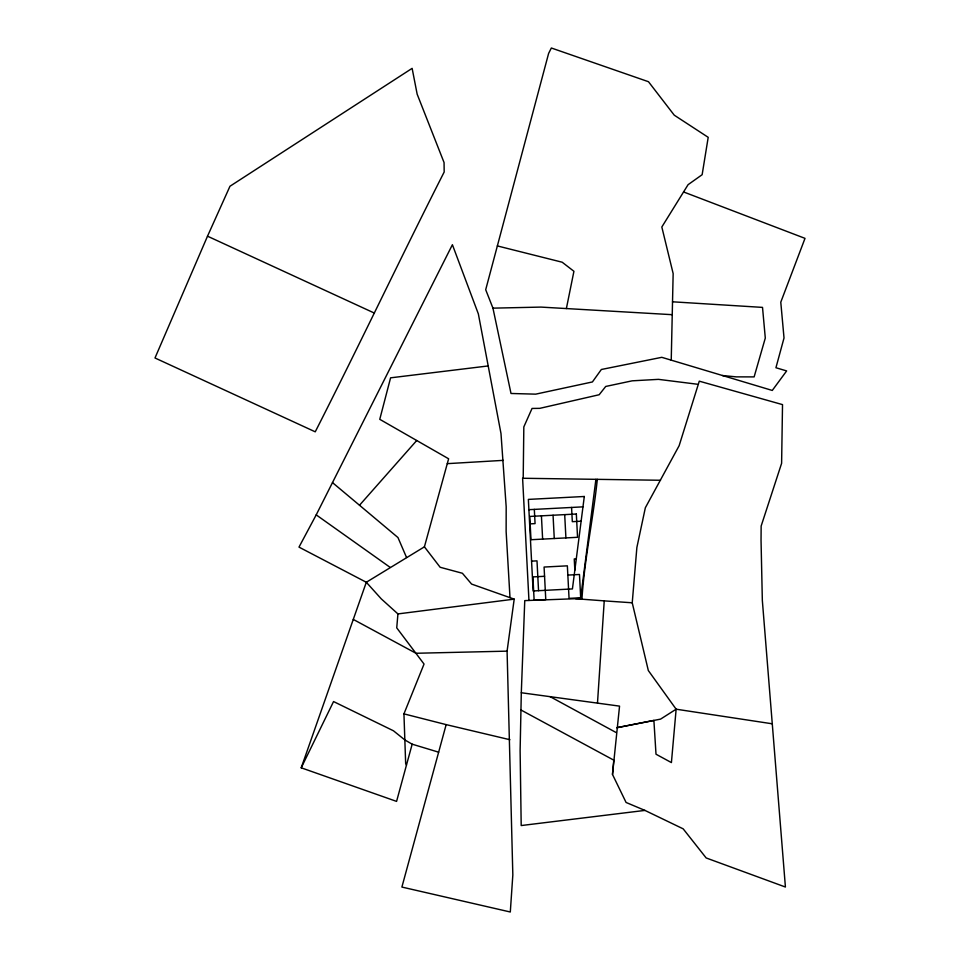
<?xml version="1.0" encoding="UTF-8"?>
<svg xmlns="http://www.w3.org/2000/svg" width="960" height="960" viewBox="0 0 960 960"><rect width="100%" height="100%" fill="white"/><g stroke="black" fill="none" stroke-linecap="round" stroke-linejoin="round"><path stroke-width="1.44" d="M523.2 478.272L523.824 426.912L532.044 408.444L539.784 408.348L599.172 394.74L605.712 386.46L632.16 380.832L658.464 379.356L698.292 384.348L699.276 381.168L782.52 404.616L781.608 463.32L761.148 526.056L761.04 540.36L762.336 600.384L785.412 887.028L706.164 857.952L683.172 828.84L644.94 810.408L626.076 802.464L612.492 774.432L619.548 706.128L521.304 692.748L524.76 600.612L580.584 598.524L595.908 479.328M521.304 692.748L520.116 750.6L521.196 825.552L644.94 810.408M671.232 360.132L673.152 273.576L661.824 227.004L688.08 184.68L702.144 174.696L708.204 137.328L674.256 115.176L648.48 81.72L551.352 48L548.628 53.376L485.7 289.716L492.948 308.148L511.008 393.48L535.692 394.152L592.416 381.948L601.344 369.492L661.776 357.324L772.272 390.444L786.648 370.92L775.932 367.74L784.02 337.98L780.78 302.196L805.008 238.356L683.568 191.952M597.492 702.996L604.236 600.876L575.604 598.716M772.392 723.816L676.14 709.2L660.576 719.112L616.776 727.728L653.892 720.432L656.004 754.212L671.412 762.588L676.14 709.2L648.324 670.536L632.232 602.784L636.876 547.476L645.348 507.744L679.14 445.704L698.292 384.348M510 597.66L506.136 531.54L506.184 506.844L500.988 433.536L478.356 313.92L452.4 244.716L316.212 514.872L298.992 547.116L366.312 582.264L381.264 598.86L397.932 613.92L396.732 627.852L424.044 664.056L403.944 713.868L405.66 763.524L406.452 765.132M612.492 774.432L613.8 760.164L520.956 709.992M581.916 599.4C584.472 559.044 593.136 519.516 597.324 479.352M509.904 739.716L446.16 724.62L401.892 887.064L510.3 912L512.832 874.932L507.084 651.144L514.2 599.136L471.6 584.076L462.396 573.264L440.136 567.264L424.416 546.828L448.62 458.784L379.764 419.316L390.588 377.832L488.208 365.94M566.376 308.556L573.924 271.296L562.176 262.212L497.352 245.928M301.224 767.808L333.552 701.556L393.456 730.788L404.844 739.944L412.164 744.18L396.576 801.396L301.224 767.808L366.312 582.264L424.416 546.828M207.516 236.184L154.992 357.984L315.24 431.82C359.16 345.588 400.392 258.216 444.18 172.008L444.06 162.552L417.156 94.164L412.128 68.352L229.968 186.252L207.516 236.184L374.4 313.092M332.484 482.604L359.508 505.248L416.724 440.508M397.932 613.92L514.2 599.136M447.276 463.656L503.292 460.356M528.9 509.676L582.972 506.856M529.644 523.896L535.068 523.608L534.324 509.388M581.124 521.208L572.316 521.676L571.572 507.456M531.576 561.144L537 560.856L538.548 590.688M576.288 558.816L574.248 558.924L574.836 570.144M544.56 576.3L532.92 576.9L534.132 600.18L545.772 599.58L544.08 567.048L567.36 565.836L569.052 598.368L580.692 597.768L579.48 574.476L567.84 575.088M507.084 651.144L415.98 653.268L353.28 619.416M492.948 308.148L540.948 307.092L672.24 314.688M632.232 602.784L604.236 600.876M660.492 480.264L522.6 478.26L528.948 600.456M672.516 301.8L762.516 307.392L765.3 338.064L754.128 376.896L736.272 376.872L722.34 375.516M403.944 713.868L446.16 724.62M412.164 744.18L438.648 752.184M550.056 696.612L616.32 732.636M316.212 514.872L390.108 567.348M359.508 505.248L397.968 537.552L406.548 557.508M564.696 514.62L565.908 537.9M553.056 515.232L554.268 538.512M541.416 515.832L542.628 539.112M584.304 496.488L572.424 588.924L533.124 590.964L528.36 499.404L584.304 496.488M576.336 514.02L529.776 516.444L530.988 539.724L577.548 537.3L576.336 514.02"/></g></svg>
